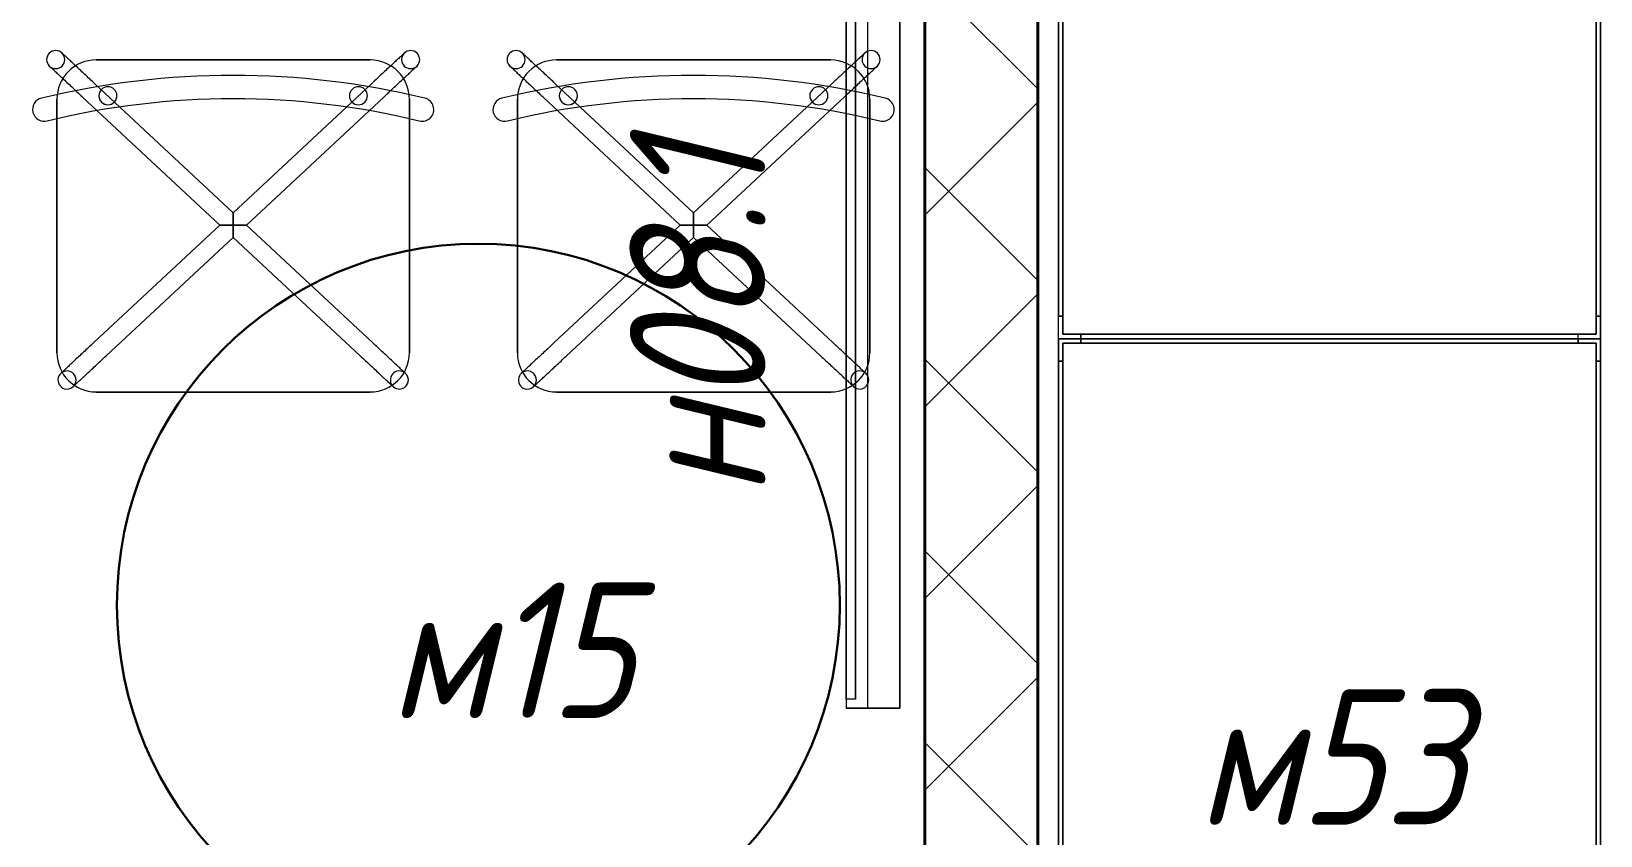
# Model space of a CAD drawing. Header units: millimetres. Extents: x -32954 to 151739, y -65671 to 56243.
# Drawn here: x -24774 to -23037, y -49793 to -48903 of the extents above; entities that cross this region are included whole.
import ezdxf

# ---------------------------------------------------------------- set-up
doc = ezdxf.new("R2010")
doc.units = ezdxf.units.MM
for name, color, linetype, lineweight in [('A-GENM', 7, 'Continuous', 9), ('I-FURN', 7, 'Continuous', 9), ('I-FURN-IDEN', 7, 'Continuous', 9), ('M-EQPM', 7, 'Continuous', 9), ('M-EQPM-IDEN', 7, 'Continuous', 9), ('Стены разрез', 7, 'Continuous', 40), ('ТХ_оборудование', 6, 'Continuous', 30)]:
    doc.layers.add(name, color=color, linetype=linetype, lineweight=lineweight)
doc.styles.add('GOST Common_I', font='GOST_Common Italic.ttf', dxfattribs={"width": 0.9, "height": 150})

# ---------------------------------------------------------------- blocks, each defined once
blk = doc.blocks.new('Н08_Телевизор на консоли - Телевизор 40 дюйма-8001306-О_ТХ_Подвал')
at = {"layer": 'M-EQPM'}
for p, q in [((-485.9, 108.1), (-485.9, 48.8)), ((-485.9, 72.6), (-485.9, 108.1)), ((478.1, 108.1), (-485.9, 108.1)), ((-485.9, 108.1), (478.1, 108.1)), ((478.1, 108.1), (478.1, 72.6)), ((478.1, 48.8), (478.1, 108.1)), ((-485.9, 48.8), (-485.9, 72.6)), ((-485.9, 72.6), (478.1, 72.6)), ((-485.9, 72.6), (478.1, 72.6)), ((478.1, 72.6), (478.1, 48.8)), ((-475.7, 59), (468.2, 59)), ((468.2, 59), (-475.7, 59)), ((-475.7, 59), (-475.7, 48.8)), ((-475.7, 48.8), (-475.7, 59)), ((468.2, 59), (468.2, 48.8)), ((468.2, 59), (468.2, 48.8)), ((-485.9, 48.8), (478.1, 48.8)), ((-485.9, 48.8), (478.1, 48.8)), ((-475.7, 48.8), (468.2, 48.8)), ((468.2, 48.8), (-475.7, 48.8))]:
    blk.add_line(p, q, dxfattribs=at)
blk = doc.blocks.new('М27-М192-М195_Стул - М192_Стул кухонный-9497380-О_ТХ_Подвал')
at = {"layer": 'I-FURN'}
for p, q in [((143.5, 367.5), (-159.9, 367.5)), ((-159.9, 367.5), (143.5, 367.5)), ((-203.2, 324.1), (-203.2, 43.3)), ((-203.2, 43.3), (-203.2, 324.1)), ((-162.4, 312.8), (-22.9, 182.7)), ((-8.2, 196.4), (-148.7, 327.4)), ((132.3, 327.4), (-8.2, 196.4)), ((6.5, 182.7), (146, 312.8)), ((186.8, 43.3), (186.8, 324.1)), ((186.8, 324.1), (186.8, 43.3)), ((-22.9, 182.7), (-174.8, 41)), ((158.4, 41), (6.5, 182.7)), ((-161.2, 26.3), (-8.2, 169)), ((-8.2, 169), (144.8, 26.3)), ((-159.9, 0), (143.5, 0)), ((143.5, 0), (-159.9, 0))]:
    blk.add_line(p, q, dxfattribs=at)
at = {"layer": 'I-FURN', "flags": 128}
for points in [[(-148.7, 327.4), (-150.2, 328.8), (-151.6, 330.1), (-153.1, 331.5), (-154.5, 332.8), (-156, 334.2), (-157.4, 335.5), (-158.8, 336.8), (-160.2, 338.1), (-161.6, 339.4), (-163, 340.7), (-164.3, 341.9), (-165.6, 343.1), (-166.9, 344.3), (-168.1, 345.5), (-169.4, 346.7), (-170.6, 347.8), (-171.7, 348.8), (-172.8, 349.9), (-173.9, 350.9), (-175, 351.9), (-176, 352.8), (-176.9, 353.7), (-177.8, 354.5), (-178.7, 355.3), (-179.5, 356.1), (-180.3, 356.8), (-181, 357.5), (-181.6, 358.1), (-182.2, 358.7), (-182.8, 359.2), (-183.3, 359.7), (-183.8, 360.1), (-184.1, 360.4), (-184.5, 360.7), (-184.8, 361), (-185, 361.2), (-185.1, 361.4), (-185.2, 361.5), (-185.3, 361.5), (-185.3, 361.5)], [(168.9, 361.5), (168.9, 361.5), (168.8, 361.4), (168.6, 361.3), (168.4, 361.1), (168.2, 360.8), (167.8, 360.5), (167.5, 360.2), (167, 359.8), (166.5, 359.3), (166, 358.8), (165.4, 358.3), (164.8, 357.6), (164.1, 357), (163.3, 356.3), (162.5, 355.5), (161.7, 354.8), (160.8, 353.9), (159.8, 353), (158.8, 352.1), (157.8, 351.2), (156.7, 350.2), (155.6, 349.1), (154.5, 348.1), (153.3, 347), (152.1, 345.8), (150.8, 344.7), (149.6, 343.5), (148.3, 342.3), (146.9, 341), (145.6, 339.8), (144.2, 338.5), (142.8, 337.2), (141.4, 335.9), (140, 334.5), (138.5, 333.2), (137.1, 331.9), (135.6, 330.5), (134.2, 329.1), (132.7, 327.8), (132.3, 327.4)], [(-198.9, 346.9), (-198.9, 346.8), (-198.8, 346.8), (-198.7, 346.6), (-198.5, 346.4), (-198.2, 346.2), (-197.9, 345.9), (-197.5, 345.5), (-197.1, 345.1), (-196.6, 344.7), (-196, 344.2), (-195.4, 343.6), (-194.8, 343), (-194.1, 342.4), (-193.3, 341.7), (-192.5, 340.9), (-191.7, 340.1), (-190.8, 339.3), (-189.9, 338.4), (-188.9, 337.5), (-187.8, 336.5), (-186.8, 335.5), (-185.7, 334.5), (-184.5, 333.4), (-183.3, 332.3), (-182.1, 331.2), (-180.9, 330), (-179.6, 328.8), (-178.3, 327.6), (-177, 326.4), (-175.6, 325.1), (-174.2, 323.9), (-172.8, 322.6), (-171.4, 321.2), (-170, 319.9), (-168.6, 318.6), (-167.1, 317.2), (-165.7, 315.9), (-164.2, 314.5), (-162.8, 313.1), (-162.4, 312.8)], [(146, 312.8), (147.4, 314.1), (148.9, 315.5), (150.3, 316.9), (151.8, 318.2), (153.2, 319.6), (154.7, 320.9), (156.1, 322.2), (157.5, 323.5), (158.8, 324.8), (160.2, 326.1), (161.5, 327.3), (162.8, 328.5), (164.1, 329.7), (165.4, 330.9), (166.6, 332), (167.8, 333.1), (169, 334.2), (170.1, 335.3), (171.2, 336.3), (172.2, 337.2), (173.2, 338.2), (174.1, 339.1), (175.1, 339.9), (175.9, 340.7), (176.7, 341.5), (177.5, 342.2), (178.2, 342.9), (178.9, 343.5), (179.5, 344), (180, 344.6), (180.5, 345), (181, 345.4), (181.4, 345.8), (181.7, 346.1), (182, 346.4), (182.2, 346.6), (182.4, 346.7), (182.5, 346.8), (182.5, 346.9), (182.5, 346.9)], [(-174.8, 41), (-176.3, 39.6), (-177.8, 38.2), (-179.2, 36.9), (-180.7, 35.5), (-182.1, 34.2), (-183.5, 32.9), (-185, 31.5), (-186.4, 30.2), (-187.7, 29), (-189.1, 27.7), (-190.4, 26.4), (-191.7, 25.2), (-193, 24), (-194.3, 22.9), (-195.5, 21.7), (-196.7, 20.6), (-197.8, 19.5), (-199, 18.5), (-200, 17.5), (-201.1, 16.5), (-202.1, 15.6), (-203, 14.7), (-203.9, 13.8), (-204.8, 13), (-205.6, 12.3), (-206.4, 11.6), (-207.1, 10.9), (-207.8, 10.3), (-208.4, 9.7), (-208.9, 9.2), (-209.4, 8.7), (-209.9, 8.3), (-210.3, 7.9), (-210.6, 7.6), (-210.9, 7.4), (-211.1, 7.2), (-211.3, 7), (-211.4, 6.9), (-211.4, 6.9), (-211.4, 6.9)], [(195, 6.9), (195, 6.9), (194.9, 7), (194.8, 7.1), (194.6, 7.3), (194.3, 7.5), (194, 7.8), (193.6, 8.2), (193.2, 8.6), (192.7, 9.1), (192.1, 9.6), (191.5, 10.1), (190.9, 10.7), (190.2, 11.4), (189.4, 12.1), (188.6, 12.8), (187.8, 13.6), (186.9, 14.5), (185.9, 15.3), (185, 16.2), (183.9, 17.2), (182.9, 18.2), (181.7, 19.2), (180.6, 20.3), (179.4, 21.4), (178.2, 22.5), (177, 23.7), (175.7, 24.9), (174.4, 26.1), (173.1, 27.3), (171.7, 28.6), (170.3, 29.9), (168.9, 31.2), (167.5, 32.5), (166.1, 33.8), (164.7, 35.2), (163.2, 36.5), (161.8, 37.9), (160.3, 39.2), (158.8, 40.6), (158.4, 41)], [(-197.8, -7.8), (-197.7, -7.7), (-197.7, -7.7), (-197.5, -7.5), (-197.3, -7.3), (-197, -7.1), (-196.7, -6.8), (-196.4, -6.4), (-195.9, -6), (-195.4, -5.6), (-194.9, -5.1), (-194.3, -4.5), (-193.6, -3.9), (-192.9, -3.3), (-192.2, -2.6), (-191.4, -1.8), (-190.5, -1), (-189.6, -0.2), (-188.7, 0.7), (-187.7, 1.6), (-186.7, 2.6), (-185.6, 3.6), (-184.5, 4.6), (-183.4, 5.7), (-182.2, 6.8), (-181, 7.9), (-179.7, 9.1), (-178.4, 10.3), (-177.1, 11.5), (-175.8, 12.7), (-174.5, 14), (-173.1, 15.3), (-171.7, 16.6), (-170.3, 17.9), (-168.9, 19.2), (-167.4, 20.5), (-166, 21.9), (-164.5, 23.2), (-163.1, 24.6), (-161.6, 26), (-161.2, 26.3)], [(144.8, 26.3), (146.3, 25), (147.7, 23.6), (149.2, 22.3), (150.6, 20.9), (152.1, 19.6), (153.5, 18.2), (154.9, 16.9), (156.3, 15.6), (157.7, 14.3), (159.1, 13.1), (160.4, 11.8), (161.7, 10.6), (163, 9.4), (164.2, 8.2), (165.5, 7.1), (166.6, 6), (167.8, 4.9), (168.9, 3.9), (170, 2.8), (171, 1.9), (172, 0.9), (173, 0.1), (173.9, -0.8), (174.8, -1.6), (175.6, -2.4), (176.3, -3.1), (177.1, -3.7), (177.7, -4.4), (178.3, -4.9), (178.9, -5.4), (179.4, -5.9), (179.8, -6.3), (180.2, -6.7), (180.6, -7), (180.8, -7.3), (181.1, -7.5), (181.2, -7.6), (181.3, -7.7), (181.4, -7.8), (181.4, -7.8)]]:
    blk.add_lwpolyline(points, dxfattribs=at)
at = {"layer": 'I-FURN'}
for centre, radius, start, end in [((-159.9, 324.1), 43.3, 90, 180), ((-159.9, 324.1), 43.3, 90, 180), ((143.5, 324.1), 43.3, 0, 90), ((143.5, 324.1), 43.3, 0, 90), ((-192.1, 354.2), 10, 94.0011, 274.0011), ((-192.1, 354.2), 10, 274.0011, 94.0011), ((175.7, 354.2), 10, 85.9989, 265.9989), ((175.7, 354.2), 10, 265.9989, 85.9989), ((-217.2, 54.9), 13, 76.3912, 256.3912), ((-217.2, 54.9), 13, 76.3912, 256.3912), ((-8.2, 918.2), 875.2, 256.3912, 283.6088), ((-8.2, 918.2), 875.2, 256.3912, 283.6088), ((200.8, 54.9), 13, 283.6088, 103.6088), ((200.8, 54.9), 13, 283.6088, 103.6088), ((-8.2, 918.2), 901.2, 256.3912, 283.6088), ((-8.2, 918.2), 901.2, 256.3912, 283.6088), ((-159.9, 43.3), 43.3, 180, 270), ((-159.9, 43.3), 43.3, 180, 270), ((-146.8, 39.6), 10, 0, 180), ((-146.8, 39.6), 10, 0, 180), ((-146.8, 39.6), 10, 180, 360), ((-146.8, 39.6), 10, 180, 0), ((130.4, 39.6), 10, 360, 180), ((130.4, 39.6), 10, 0, 180), ((130.4, 39.6), 10, 180, 360), ((130.4, 39.6), 10, 180, 0), ((143.5, 43.3), 43.3, 270, 0), ((143.5, 43.3), 43.3, 270, 0), ((-204.6, -0.4), 10, 0, 180), ((188.2, -0.4), 10, 0, 180), ((-204.6, -0.4), 10, 180, 360), ((188.2, -0.4), 10, 180, 360)]:
    blk.add_arc(centre, radius, start, end, dxfattribs=at)
for points, knots in [([(-8.2, 182.7), (-8.2, 183.6), (-8.2, 185), (-8.2, 186.8), (-8.2, 187.9), (-8.2, 188.8), (-8.2, 189.4), (-8.2, 190), (-8.2, 190.7), (-8.2, 191.3), (-8.2, 191.8), (-8.2, 192.4), (-8.2, 193), (-8.2, 193.5), (-8.2, 194), (-8.2, 194.4), (-8.2, 194.8), (-8.2, 195.2), (-8.2, 195.5), (-8.2, 195.8), (-8.2, 196.1), (-8.2, 196.4), (-8.2, 196.4), (-8.2, 196.1), (-8.2, 195.7), (-8.2, 195.3), (-8.2, 194.8), (-8.2, 194.1), (-8.2, 193.1), (-8.2, 192.4), (-8.2, 192)], [0, 0, 0, 0, 0.1, 0.15, 0.2, 0.225, 0.25, 0.275, 0.3, 0.325, 0.35, 0.375, 0.4, 0.425, 0.45, 0.475, 0.5, 0.525, 0.55, 0.575, 0.6, 0.65, 0.7, 0.75, 0.8, 0.825, 0.85, 0.9, 0.95, 1, 1, 1, 1]), ([(-18.2, 182.7), (-18.6, 182.7), (-19.3, 182.7), (-20.1, 182.7), (-20.7, 182.7), (-21.1, 182.7), (-21.5, 182.7), (-21.8, 182.7), (-22.1, 182.7), (-22.5, 182.7), (-22.8, 182.7), (-22.9, 182.7), (-22.8, 182.7), (-22.5, 182.7), (-22.1, 182.7), (-21.8, 182.7), (-21.5, 182.7), (-21.1, 182.7), (-20.7, 182.7), (-20.1, 182.7), (-19.3, 182.7), (-18.6, 182.7), (-18.2, 182.7)], [0, 0, 0, 0, 0.071429, 0.142857, 0.178571, 0.214286, 0.25, 0.285714, 0.321429, 0.357143, 0.428571, 0.5, 0.571429, 0.642857, 0.678571, 0.714286, 0.75, 0.785714, 0.821429, 0.857143, 0.928571, 1, 1, 1, 1]), ([(-8.2, 173.4), (-8.2, 173), (-8.2, 172.2), (-8.2, 171.4), (-8.2, 170.8), (-8.2, 170.4), (-8.2, 170.1), (-8.2, 169.7), (-8.2, 169.5), (-8.2, 169.2), (-8.2, 169), (-8.2, 169), (-8.2, 169.2), (-8.2, 169.4), (-8.2, 169.7), (-8.2, 170.2), (-8.2, 170.6), (-8.2, 171), (-8.2, 171.6), (-8.2, 172.3), (-8.2, 173), (-8.2, 173.5), (-8.2, 174.1), (-8.2, 174.7), (-8.2, 175.3), (-8.2, 176), (-8.2, 176.6), (-8.2, 177.5), (-8.2, 178.6), (-8.2, 180.4), (-8.2, 181.8), (-8.2, 182.7)], [0, 0, 0, 0, 0.05, 0.1, 0.125, 0.15, 0.175, 0.2, 0.225, 0.25, 0.3, 0.35, 0.375, 0.4, 0.45, 0.475, 0.5, 0.525, 0.55, 0.6, 0.625, 0.65, 0.675, 0.7, 0.725, 0.75, 0.775, 0.8, 0.85, 0.9, 1, 1, 1, 1]), ([(1.8, 182.7), (2.2, 182.7), (2.9, 182.7), (3.7, 182.7), (4.3, 182.7), (4.7, 182.7), (5.1, 182.7), (5.4, 182.7), (5.7, 182.7), (6.1, 182.7), (6.4, 182.7), (6.5, 182.7), (6.4, 182.7), (6.1, 182.7), (5.7, 182.7), (5.4, 182.7), (5.1, 182.7), (4.7, 182.7), (4.3, 182.7), (3.7, 182.7), (2.9, 182.7), (2.2, 182.7), (1.8, 182.7)], [0, 0, 0, 0, 0.071429, 0.142857, 0.178571, 0.214286, 0.25, 0.285714, 0.321429, 0.357143, 0.428571, 0.5, 0.571429, 0.642857, 0.678571, 0.714286, 0.75, 0.785714, 0.821429, 0.857143, 0.928571, 1, 1, 1, 1])]:
    blk.add_open_spline(points, degree=3, knots=knots, dxfattribs=at)
for points in [[(-8.2, 192), (-8.2, 191.3), (-8.2, 189.9), (-8.2, 187.6), (-8.2, 185.2), (-8.2, 183.5), (-8.2, 182.7)], [(-8.2, 182.7), (-9.1, 182.7), (-10.8, 182.7), (-13.4, 182.7), (-15.9, 182.7), (-17.5, 182.7), (-18.2, 182.7)], [(-18.2, 182.7), (-17.5, 182.7), (-15.9, 182.7), (-13.4, 182.7), (-10.8, 182.7), (-9.1, 182.7), (-8.2, 182.7)], [(-8.2, 182.7), (-7.3, 182.7), (-5.6, 182.7), (-3, 182.7), (-0.5, 182.7), (1.1, 182.7), (1.8, 182.7)], [(-8.2, 182.7), (-8.2, 181.9), (-8.2, 180.2), (-8.2, 177.8), (-8.2, 175.5), (-8.2, 174), (-8.2, 173.4)], [(1.8, 182.7), (1.1, 182.7), (-0.5, 182.7), (-3, 182.7), (-5.6, 182.7), (-7.3, 182.7), (-8.2, 182.7)]]:
    blk.add_open_spline(points, degree=3, dxfattribs=at)
blk = doc.blocks.new('Стол палатный круглый')
at = {"layer": 'ТХ_оборудование'}
blk.add_circle((23584.5, 289089.4), 400, dxfattribs=at)
blk = doc.blocks.new('М10-М12-М53-М103-М155-М186-М376-М386-М387-М390_Стеллаж - М53_Стеллаж разборный 900х600х1830-8574333-О_ТХ_03')
at = {"layer": 'A-GENM'}
for p, q in [((-425, 0), (-425, -5)), ((425, 0), (-425, 0)), ((-425, 0), (-425, -5)), ((425, 0), (-425, 0)), ((-425, -5), (-425, 0)), ((-425, 0), (425, 0)), ((-425, 0), (-425, -5)), ((425, 0), (-425, 0)), ((425, -5), (425, 0)), ((425, 0), (425, -5)), ((425, 0), (425, -5)), ((425, -5), (425, 0)), ((-425, 0), (-450, 0)), ((-450, 0), (-450, -25)), ((-450, -25), (-450, 0)), ((-450, 0), (-425, 0)), ((-425, -5), (-445, -5)), ((-445, -5), (-445, -25)), ((-445, -25), (-445, -5)), ((-445, -5), (-425, -5)), ((-445, -25), (-445, -5)), ((-445, -5), (-425, -5)), ((-425, -5), (-445, -5)), ((-445, -5), (-445, -25)), ((-445, -25), (-445, -5)), ((-445, -5), (-425, -5)), ((-425, -5), (-445, -5)), ((-445, -5), (-445, -25)), ((-445, -25), (-445, -5)), ((-445, -5), (-425, -5)), ((-425, -5), (-445, -5)), ((-445, -5), (-445, -25)), ((-425, 0), (-425, -5)), ((425, 0), (-425, 0)), ((-425, 0), (-425, -5)), ((425, 0), (-425, 0)), ((-425, -5), (-425, 0)), ((-425, 0), (425, 0)), ((-425, 0), (-425, -5)), ((425, 0), (-425, 0)), ((-425, -5), (425, -5)), ((425, -5), (-425, -5)), ((425, -5), (-425, -5)), ((425, -5), (-425, -5)), ((-425, -5), (425, -5)), ((425, -5), (-425, -5)), ((425, -5), (-425, -5)), ((425, -5), (-425, -5)), ((450, 0), (425, 0)), ((425, -5), (425, 0)), ((425, 0), (450, 0)), ((425, 0), (425, -5)), ((425, 0), (425, -5)), ((425, -5), (425, 0)), ((445, -5), (425, -5)), ((425, -5), (445, -5)), ((425, -5), (445, -5)), ((445, -5), (425, -5)), ((425, -5), (445, -5)), ((445, -5), (425, -5)), ((425, -5), (445, -5)), ((445, -5), (425, -5)), ((445, -25), (445, -5)), ((445, -5), (445, -25)), ((445, -5), (445, -25)), ((445, -25), (445, -5)), ((445, -5), (445, -25)), ((445, -25), (445, -5)), ((445, -5), (445, -25)), ((445, -25), (445, -5)), ((450, -25), (450, 0)), ((450, 0), (450, -25)), ((-445, -25), (-450, -25)), ((-450, -575), (-450, -25)), ((-450, -25), (-445, -25)), ((-450, -25), (-450, -575)), ((-450, -575), (-450, -25)), ((-445, -25), (-450, -25)), ((-450, -25), (-450, -575)), ((-445, -25), (-450, -25)), ((-450, -575), (-450, -25)), ((-450, -25), (-445, -25)), ((-450, -25), (-450, -575)), ((-445, -25), (-450, -25)), ((-450, -575), (-450, -25)), ((-445, -25), (-450, -25)), ((-450, -25), (-450, -575)), ((-445, -25), (-450, -25)), ((-445, -575), (-445, -25)), ((-445, -25), (-445, -575)), ((-445, -575), (-445, -25)), ((-445, -25), (-445, -595)), ((-445, -575), (-445, -25)), ((-445, -25), (-445, -575)), ((-445, -575), (-445, -25)), ((-445, -25), (-445, -595)), ((450, -25), (445, -25)), ((445, -25), (445, -575)), ((445, -595), (445, -25)), ((450, -25), (445, -25)), ((445, -25), (445, -575)), ((445, -595), (445, -25)), ((450, -25), (445, -25)), ((450, -25), (445, -25)), ((445, -25), (445, -575)), ((445, -595), (445, -25)), ((450, -25), (445, -25)), ((450, -25), (445, -25)), ((445, -25), (445, -575)), ((445, -595), (445, -25)), ((450, -25), (445, -25)), ((450, -25), (445, -25)), ((450, -25), (450, -600)), ((450, -575), (450, -25)), ((450, -25), (450, -575)), ((450, -575), (450, -25)), ((450, -25), (450, -575)), ((450, -575), (450, -25)), ((450, -25), (450, -575)), ((450, -575), (450, -25)), ((-450, -575), (-450, -600)), ((-450, -575), (-445, -575)), ((-450, -600), (-450, -575)), ((-445, -575), (-450, -575)), ((-445, -575), (-450, -575)), ((-445, -575), (-450, -575)), ((-445, -575), (-450, -575)), ((-445, -575), (-450, -575)), ((-445, -575), (-450, -575)), ((-450, -575), (-445, -575)), ((-445, -575), (-445, -595)), ((-445, -595), (-445, -575)), ((-445, -595), (-445, -575)), ((-445, -595), (-445, -575)), ((-445, -595), (-445, -575)), ((-445, -575), (-445, -595)), ((445, -595), (445, -575)), ((445, -575), (450, -575)), ((445, -575), (450, -575)), ((450, -575), (445, -575)), ((445, -575), (445, -595)), ((450, -575), (445, -575)), ((450, -575), (445, -575)), ((445, -575), (445, -595)), ((450, -575), (445, -575)), ((450, -575), (445, -575)), ((445, -575), (445, -595)), ((450, -575), (445, -575)), ((450, -575), (450, -600)), ((-450, -600), (-425, -600)), ((-425, -600), (-450, -600)), ((-445, -595), (-425, -595)), ((-425, -595), (-445, -595)), ((-425, -595), (-445, -595)), ((-425, -595), (-445, -595)), ((-445, -595), (445, -595)), ((-425, -595), (-445, -595)), ((-445, -595), (-425, -595)), ((-445, -595), (445, -595)), ((-425, -595), (-425, -600)), ((-425, -600), (-425, -595)), ((-425, -600), (-425, -595)), ((-425, -600), (-425, -595)), ((-425, -600), (-425, -595)), ((425, -595), (-425, -595)), ((-425, -595), (445, -595)), ((-425, -595), (-425, -600)), ((425, -595), (-425, -595)), ((425, -595), (-425, -595)), ((-425, -595), (445, -595)), ((-425, -595), (-425, -600)), ((-425, -595), (-425, -600)), ((425, -595), (-425, -595)), ((450, -600), (-425, -600)), ((-425, -600), (425, -600)), ((425, -600), (-425, -600)), ((-425, -600), (425, -600)), ((425, -600), (-425, -600)), ((-425, -600), (425, -600)), ((425, -600), (-425, -600)), ((-425, -600), (425, -600)), ((425, -600), (425, -595)), ((425, -595), (445, -595)), ((445, -595), (425, -595)), ((425, -600), (425, -595)), ((425, -595), (425, -600)), ((445, -595), (425, -595)), ((425, -595), (425, -600)), ((425, -595), (425, -600)), ((445, -595), (425, -595)), ((425, -595), (425, -600)), ((425, -595), (425, -600)), ((425, -595), (425, -600)), ((450, -600), (425, -600))]:
    blk.add_line(p, q, dxfattribs=at)

msp = doc.modelspace()

# ---------------------------------------------------------------- hatches: boundary and pattern name
at = {"layer": 'Стены разрез', "lineweight": 9}
h = msp.add_hatch(dxfattribs=at)
h.set_pattern_fill('FP_1', color=256, style=0, pattern_type=2)
h.set_pattern_definition([(45, (-1e-11, -50353.12), (-106.066, 106.066), []), (135, (-1e-11, -50353.12), (-106.066, -106.066), [])])
h.paths.add_polyline_path([(-23660, -53710.6), (-23660, -48303.1), (-23785, -48303.1), (-23785, -53710.6)])

# ---------------------------------------------------------------- linework, layer by layer
at = {"layer": 'Стены разрез'}
for p, q in [((-23785, -48323.1), (-23785, -53710.6)), ((-23660, -53710.6), (-23660, -48323.1))]:
    msp.add_line(p, q, dxfattribs=at)

# ---------------------------------------------------------------- block references
at = {"layer": 'I-FURN'}
for name, p, rotation in [('М10-М12-М53-М103-М155-М186-М376-М386-М387-М390_Стеллаж - М53_Стеллаж разборный 900х600х1830-8574333-О_ТХ_03', (-23037.2, -48793.3), 270), ('М27-М192-М195_Стул - М192_Стул кухонный-9497380-О_ТХ_Подвал', (-24558.6, -48934.8), 180), ('М27-М192-М195_Стул - М192_Стул кухонный-9497380-О_ТХ_Подвал', (-24049.1, -48934.8), 180), ('М10-М12-М53-М103-М155-М186-М376-М386-М387-М390_Стеллаж - М53_Стеллаж разборный 900х600х1830-8574333-О_ТХ_03', (-23037.2, -49693.3), 270)]:
    msp.add_blockref(name, p, dxfattribs=dict(at, rotation=rotation))
at = {"layer": 'M-EQPM', "rotation": 269.9999999999987}
msp.add_blockref('Н08_Телевизор на консоли - Телевизор 40 дюйма-8001306-О_ТХ_Подвал', (-23920.9, -49174.2), dxfattribs=at)
at = {"layer": 'ТХ_оборудование', "color": 1}
msp.add_blockref('Стол палатный круглый', (-47863.6, -338627.6), dxfattribs=at)

# ---------------------------------------------------------------- texts
at = {"layer": 'I-FURN-IDEN', "char_height": 150, "attachment_point": 1, "style": 'GOST Common_I'}
for s, insert, width in [('15', (-24264.5, -49513.1), 209.24), ('\\fGOST Common|b0|i1|c204|p34|;\\W.9;м', (-24377.6, -49513.1), 137.089), ('53', (-23370.3, -49631.2), 245.316), ('\\fGOST Common|b0|i1|c204|p34|;\\W.9;м', (-23483.4, -49631.2), 137.089)]:
    msp.add_mtext(s, dxfattribs=dict(at, insert=insert, width=width))
at = {"layer": 'M-EQPM-IDEN', "char_height": 150, "attachment_point": 1, "rotation": 90, "style": 'GOST Common_I'}
for s, insert, width in [('08.1', (-24111.4, -49316.1), 382.405), ('\\fGOST Common|b0|i1|c204|p34|;\\W.9;н', (-24111.4, -49417.3), 122.658)]:
    msp.add_mtext(s, dxfattribs=dict(at, insert=insert, width=width))

doc.saveas('drawing.dxf')
